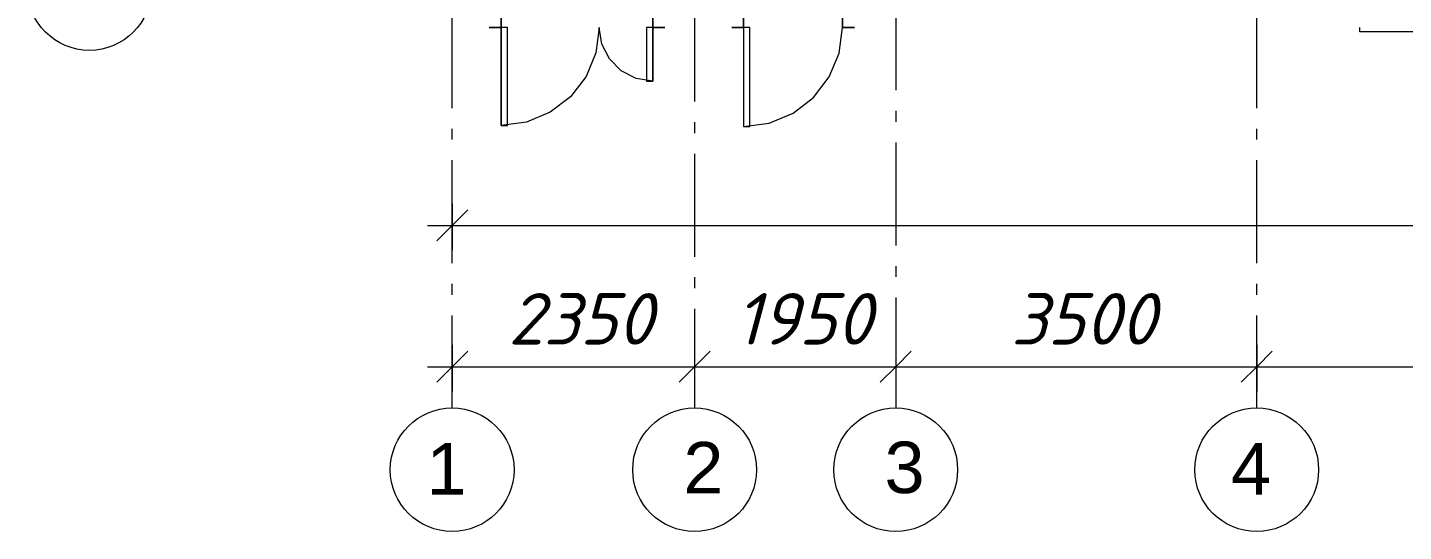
# Model space of a CAD drawing. Header units: millimetres. Extents: x -537608 to 253996, y -217170 to 186033.
# Drawn here: x -372244 to -358903, y -217170 to -212277 of the extents above; entities that cross this region are included whole.
import ezdxf

# ---------------------------------------------------------------- set-up
doc = ezdxf.new("R2010")
doc.units = ezdxf.units.MM
doc.layers.add('PDF _Геометрия', color=7, linetype='Continuous')
doc.layers.add('PDF _Текст', color=7, linetype='Continuous')
doc.styles.add('PDF ArialMT', font='arial.ttf')
doc.styles.add('PDF ISOCPEUR Italic', font='isocpeui.ttf')

msp = doc.modelspace()

# ---------------------------------------------------------------- linework, layer by layer
at = {"layer": 'PDF _Геометрия', "color": 253, "lineweight": 9, "true_color": 0xaaaaaa}
for p, q in [((-363826.2002, -211887.0585), (-363826.2002, -212887.0585)), ((-368126.202, -213060.0829), (-368126.202, -212060.0785)), ((-365776.2002, -211996.1917), (-365776.2002, -212996.1918)), ((-360326.2019, -213060.0829), (-360326.2019, -212060.0785)), ((-359325.8616, -212319.656), (-359325.8616, -212276.6571)), ((-358450.8578, -212319.656), (-359325.8616, -212319.656)), ((-363826.2002, -213087.0551), (-363826.2002, -213192.8901)), ((-368126.202, -213365.9144), (-368126.202, -213260.0795)), ((-365776.2002, -213196.1927), (-365776.2002, -213302.0233)), ((-360326.2019, -213365.9144), (-360326.2019, -213260.0795)), ((-363826.2002, -213392.8909), (-363826.2002, -214392.8911)), ((-368126.202, -214565.9154), (-368126.202, -213565.9153)), ((-365776.2002, -213502.0242), (-365776.2002, -214502.0244)), ((-360326.2019, -214565.9154), (-360326.2019, -213565.9153)), ((-363826.2002, -214592.892), (-363826.2002, -214698.7226)), ((-368126.202, -214871.7469), (-368126.202, -214765.9163)), ((-365776.2002, -214702.0252), (-365776.2002, -214807.8602)), ((-360326.2019, -214871.7469), (-360326.2019, -214765.9163)), ((-363826.2002, -214898.7235), (-363826.2002, -215970.417)), ((-365776.2002, -215007.8611), (-365776.2002, -215970.417)), ((-368126.202, -215970.417), (-368126.202, -215071.7478)), ((-360326.2019, -215970.417), (-360326.2019, -215071.7478))]:
    msp.add_line(p, q, dxfattribs=at)
at = {"layer": 'PDF _Геометрия', "lineweight": 9}
for p, q in [((-367651.1999, -212277.1566), (-367651.1999, -212162.1587)), ((-367651.1999, -212162.1587), (-367651.1999, -212277.1566)), ((-366181.2055, -212277.1566), (-366181.2055, -212162.1587)), ((-366181.2055, -212162.1587), (-366181.2055, -212277.1566)), ((-365301.2067, -212277.1566), (-365301.2067, -212162.1587)), ((-365301.2067, -212162.1587), (-365301.2067, -212277.1566)), ((-364341.2042, -212277.1566), (-364341.2042, -212162.1587)), ((-364341.2042, -212162.1587), (-364341.2042, -212277.1566)), ((-367651.1999, -212277.1566), (-367766.2021, -212277.1566)), ((-367766.2021, -212277.1566), (-367651.1999, -212277.1566)), ((-367651.1999, -213227.1565), (-367651.1999, -212277.1566)), ((-367591.2013, -212277.1566), (-367651.1999, -212277.1566)), ((-367651.1999, -212277.1566), (-367651.1999, -213227.1565)), ((-367591.2013, -213227.1565), (-367591.2013, -212277.1566)), ((-366701.2043, -212277.1566), (-366733.5761, -212523.0369)), ((-366675.7564, -212437.8446), (-366701.2043, -212277.1566)), ((-366241.204, -212277.1566), (-366241.204, -212797.1554)), ((-366181.2055, -212277.1566), (-366241.204, -212277.1566)), ((-366181.2055, -212797.1554), (-366181.2055, -212277.1566)), ((-366181.2055, -212277.1566), (-366066.2032, -212277.1566)), ((-366066.2032, -212277.1566), (-366181.2055, -212277.1566)), ((-366181.2055, -212277.1566), (-366181.2055, -212797.1554)), ((-365301.2067, -212277.1566), (-365416.2003, -212277.1566)), ((-365416.2003, -212277.1566), (-365301.2067, -212277.1566)), ((-365241.1996, -212277.1566), (-365301.2067, -212277.1566)), ((-365301.2067, -212277.1566), (-365301.2067, -213237.1591)), ((-365301.2067, -212277.1566), (-365301.2067, -213237.1591)), ((-365241.1996, -213237.1591), (-365241.1996, -212277.1566)), ((-364373.9119, -212525.6248), (-364341.2042, -212277.1566)), ((-364341.2042, -212277.1566), (-364226.202, -212277.1566)), ((-364226.202, -212277.1566), (-364341.2042, -212277.1566)), ((-366601.8928, -212582.8073), (-366675.7564, -212437.8446)), ((-366733.5761, -212523.0369), (-366828.4783, -212752.1587)), ((-366486.8561, -212697.8482), (-366601.8928, -212582.8073)), ((-364469.8217, -212757.1579), (-364373.9119, -212525.6248)), ((-366828.4783, -212752.1587), (-366979.4522, -212948.9086)), ((-366341.8934, -212771.7075), (-366486.8561, -212697.8482)), ((-366181.2055, -212797.1554), (-366341.8934, -212771.7075)), ((-364622.38, -212955.9789), (-364469.8217, -212757.1579)), ((-366241.204, -212797.1554), (-366181.2055, -212797.1554)), ((-366979.4522, -212948.9086), (-367176.2064, -213099.8824)), ((-364821.2012, -213108.5416), (-364622.38, -212955.9789)), ((-367176.2064, -213099.8824), (-367405.3238, -213194.789)), ((-365052.7385, -213204.4472), (-364821.2012, -213108.5416)), ((-367405.3238, -213194.789), (-367651.1999, -213227.1565)), ((-367651.1999, -213227.1565), (-367591.2013, -213227.1565)), ((-365301.2067, -213237.1591), (-365052.7385, -213204.4472)), ((-365301.2067, -213237.1591), (-365241.1996, -213237.1591)), ((-368126.202, -213986.1032), (-368126.202, -214198.2382)), ((-368366.2047, -214198.2382), (-264386.1644, -214198.2382)), ((-368126.202, -214198.2382), (-368126.202, -214438.2366)), ((-368126.202, -215358.8314), (-368126.202, -215570.9621)), ((-365776.2002, -215358.8314), (-365776.2002, -215570.9621)), ((-363826.2002, -215358.8314), (-363826.2002, -215570.9621)), ((-360326.2019, -215358.8314), (-360326.2019, -215570.9621)), ((-368366.2047, -215570.9621), (-365776.2002, -215570.9621)), ((-368126.202, -215570.9621), (-368126.202, -215810.9649)), ((-365776.2002, -215570.9621), (-363826.2002, -215570.9621)), ((-365776.2002, -215570.9621), (-365776.2002, -215810.9649)), ((-363826.2002, -215570.9621), (-360326.2019, -215570.9621)), ((-363826.2002, -215570.9621), (-363826.2002, -215810.9649)), ((-360326.2019, -215570.9621), (-355926.1997, -215570.9621)), ((-360326.2019, -215570.9621), (-360326.2019, -215810.9649))]:
    msp.add_line(p, q, dxfattribs=at)
at = {"layer": 'PDF _Геометрия', "lineweight": 20}
for p, q in [((-367976.2013, -214048.2375), (-368126.202, -214198.2382)), ((-368126.202, -214198.2382), (-368276.2027, -214348.2388)), ((-367976.2013, -215420.9614), (-368126.202, -215570.9621)), ((-365626.1995, -215420.9614), (-365776.2002, -215570.9621)), ((-363676.1995, -215420.9614), (-363826.2002, -215570.9621)), ((-360176.2013, -215420.9614), (-360326.2019, -215570.9621)), ((-368126.202, -215570.9621), (-368276.2027, -215720.9627)), ((-365776.2002, -215570.9621), (-365926.2009, -215720.9627)), ((-363826.2002, -215570.9621), (-363976.2009, -215720.9627)), ((-360326.2019, -215570.9621), (-360476.2026, -215720.9627))]:
    msp.add_line(p, q, dxfattribs=at)
for centre, radius in [((-371643.5269, -211899.6549), 600), ((-368126.2079, -216570.4189), 600), ((-365776.2042, -216570.4187), 599.9987), ((-363826.2042, -216570.4187), 599.9987), ((-360326.2019, -216570.4177), 600.0027)]:
    msp.add_circle(centre, radius, dxfattribs=at)

# ---------------------------------------------------------------- texts
at = {"layer": 'PDF _Текст', "char_height": 500, "attachment_point": 4}
for s, insert, style in [('2350', (-367583.2698, -215105.4502), 'PDF ISOCPEUR Italic'), ('1950', (-365385.3872, -215105.4502), 'PDF ISOCPEUR Italic'), ('3500', (-362708.2655, -215105.4502), 'PDF ISOCPEUR Italic'), ('1', (-368375.8586, -216561.3428), 'PDF ArialMT'), ('2', (-365884.7436, -216551.0258), 'PDF ArialMT'), ('3', (-363934.7435, -216551.0258), 'PDF ArialMT'), ('4', (-360575.8585, -216561.3428), 'PDF ArialMT')]:
    msp.add_mtext(s, dxfattribs=dict(at, insert=insert, style=style))

doc.saveas('drawing.dxf')
